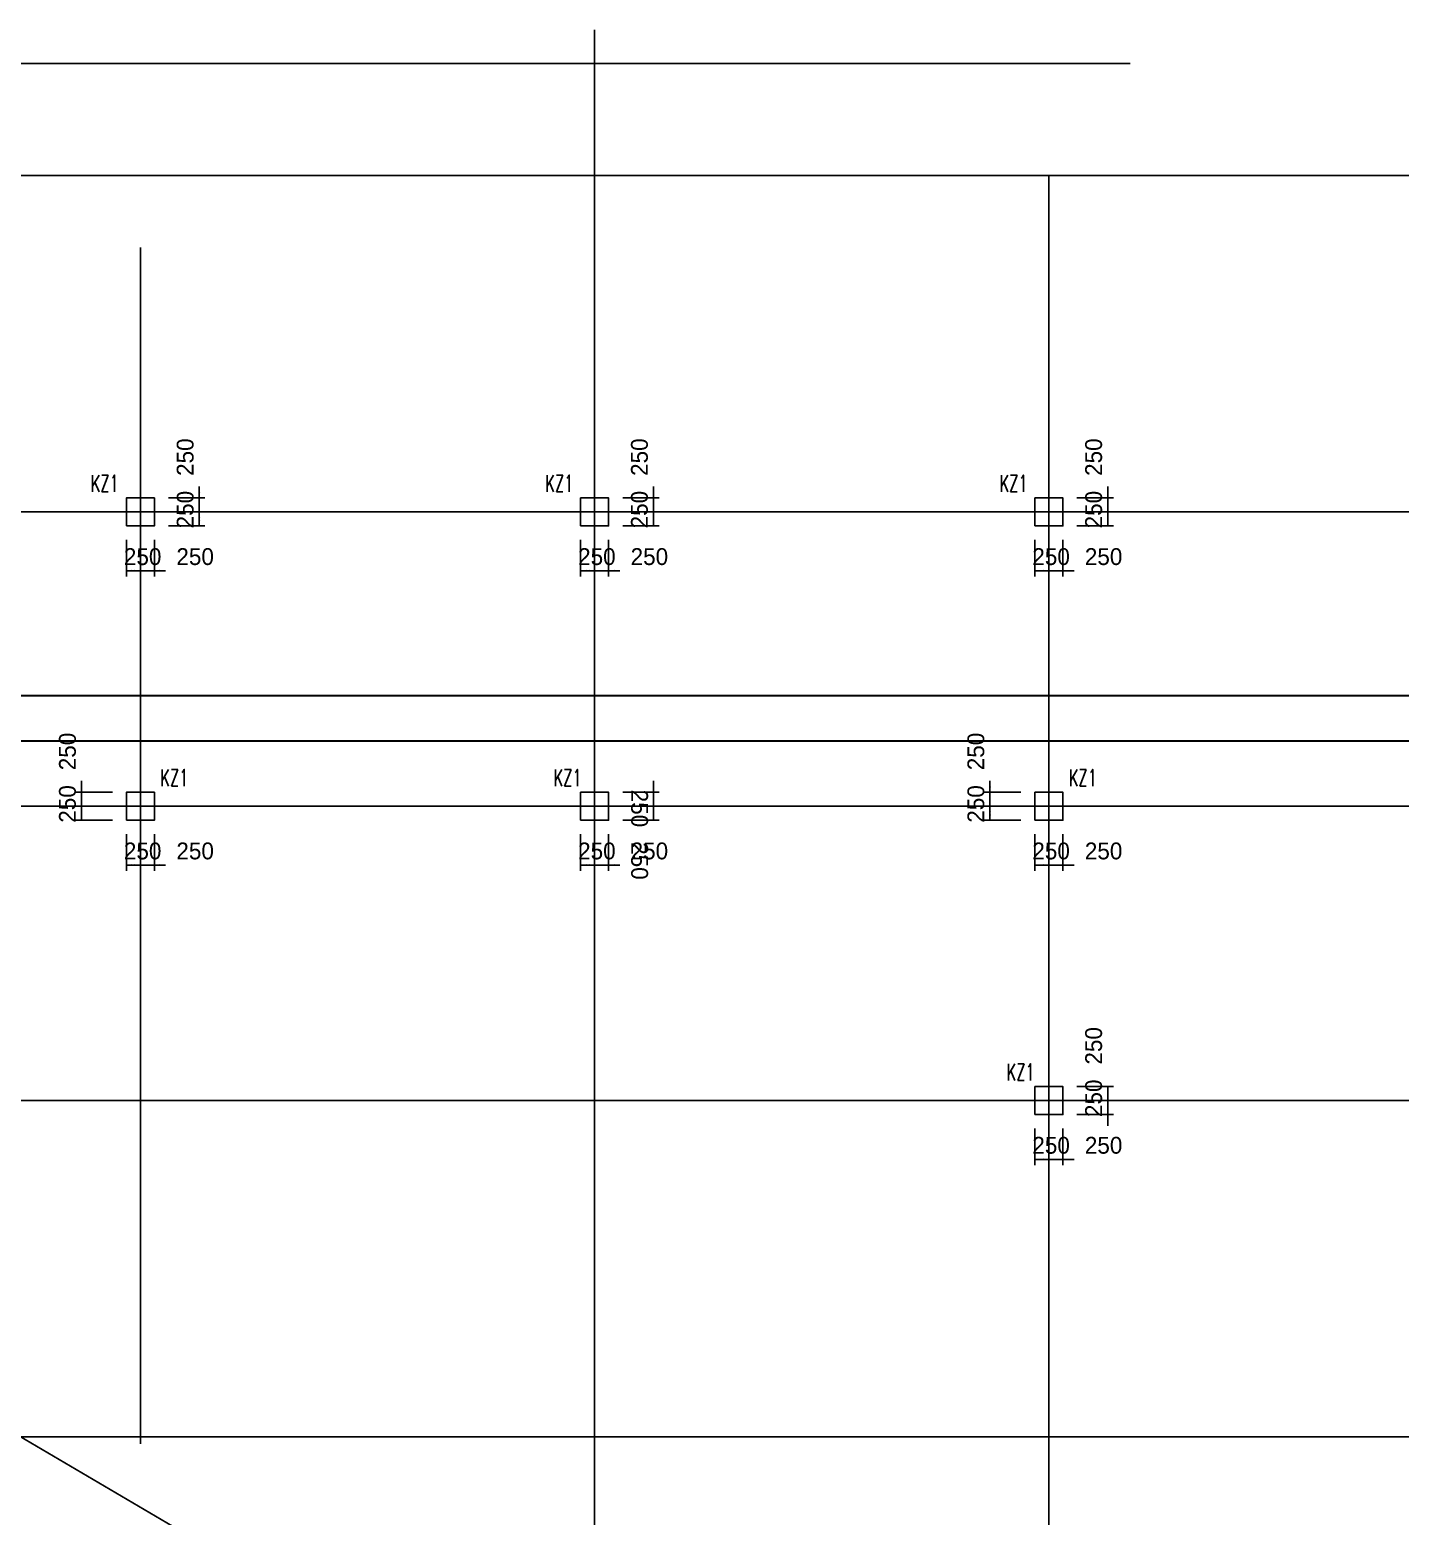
# Model space of a CAD drawing. Extents: x 387171 to 699106, y 11966 to 245688.
# Drawn here: x 498384 to 522824, y 189173 to 215688 of the extents above; entities that cross this region are included whole.
import ezdxf

# ---------------------------------------------------------------- set-up
doc = ezdxf.new("R2010")
doc.units = 0
doc.header["$LTSCALE"] = 100
doc.header["$MEASUREMENT"] = 0
for name, color, linetype in [('COLU', 7, 'Continuous'), ('DIM', 3, 'Continuous'), ('DOTE', 253, 'Continuous'), ('NUM', 7, 'Continuous')]:
    doc.layers.add(name, color=color, linetype=linetype)
doc.styles.add('hztxt', font='hztxt')
doc.styles.get("Standard").update_dxf_attribs({"font": 'standard'})
doc.dimstyles.get("Standard").update_dxf_attribs({"dimtxt": 300, "dimasz": 100, "dimexe": 100, "dimexo": 250, "dimgap": 100, "dimtad": 0, "dimtoh": 1, "dimdec": 0, "dimdsep": 46, "dimcen": 0.09, "dimclrt": 7, "dimadec": 0, "dimazin": 0, "dimtfac": 1, "dimtdec": 4, "dimtofl": 0, "dimtmove": 0, "dimatfit": 3, "dimfxl": 1, "dimtolj": 1, "dimtzin": 0, "dimarcsym": 0})

# ---------------------------------------------------------------- blocks, each defined once
blk = doc.blocks.new('*D181')
at = {"layer": 'DIM', "color": 0, "linetype": 'ByBlock', "lineweight": -2}
for p, q in [((516308, 196088), (516308, 195438)), ((516558, 196088), (516558, 195438)), ((516308, 195538), (516558, 195538))]:
    blk.add_line(p, q, dxfattribs=at)
for points in [[(516308, 195538), (516408, 195555), (516408, 195521)], [(516558, 195538), (516458, 195521), (516458, 195555)]]:
    blk.add_solid(points, dxfattribs=at)
at = {"layer": 'DIM', "color": 7, "linetype": 'Continuous', "lineweight": -2, "insert": (516598, 195788), "char_height": 300, "width": 566.67, "attachment_point": 5, "style": 'hztxt'}
blk.add_mtext('250', dxfattribs=at)
blk = doc.blocks.new('*D139')
at = {"layer": 'DIM', "color": 0, "linetype": 'ByBlock', "lineweight": -2}
for p, q in [((516558, 196088), (516558, 195438)), ((516808, 196088), (516808, 195438)), ((516358, 195538), (517008, 195538))]:
    blk.add_line(p, q, dxfattribs=at)
for points in [[(516558, 195538), (516458, 195521), (516458, 195555)], [(516808, 195538), (516908, 195555), (516908, 195521)]]:
    blk.add_solid(points, dxfattribs=at)
at = {"layer": 'DIM', "color": 7, "linetype": 'Continuous', "lineweight": -2, "insert": (517534, 195788), "char_height": 300, "width": 566.67, "attachment_point": 5, "style": 'hztxt'}
blk.add_mtext('250', dxfattribs=at)
blk = doc.blocks.new('*D2710')
at = {"layer": 'DIM', "color": 0, "linetype": 'ByBlock', "lineweight": -2}
for p, q in [((517608, 196138), (517608, 196788)), ((517058, 196588), (517708, 196588)), ((517058, 196338), (517708, 196338))]:
    blk.add_line(p, q, dxfattribs=at)
for points in [[(517608, 196588), (517591, 196688), (517625, 196688)], [(517608, 196338), (517625, 196238), (517591, 196238)]]:
    blk.add_solid(points, dxfattribs=at)
at = {"layer": 'DIM', "color": 7, "linetype": 'Continuous', "lineweight": -2, "insert": (517358, 196628), "char_height": 300, "width": 566.67, "attachment_point": 5, "rotation": 90, "style": 'hztxt'}
blk.add_mtext('250', dxfattribs=at)
blk = doc.blocks.new('*D2315')
at = {"layer": 'DIM', "color": 0, "linetype": 'ByBlock', "lineweight": -2}
for p, q in [((517058, 196838), (517708, 196838)), ((517608, 196588), (517608, 196838)), ((517058, 196588), (517708, 196588))]:
    blk.add_line(p, q, dxfattribs=at)
for points in [[(517608, 196838), (517625, 196738), (517591, 196738)], [(517608, 196588), (517591, 196688), (517625, 196688)]]:
    blk.add_solid(points, dxfattribs=at)
at = {"layer": 'DIM', "color": 7, "linetype": 'Continuous', "lineweight": -2, "insert": (517358, 197564), "char_height": 300, "width": 566.67, "attachment_point": 5, "rotation": 90, "style": 'hztxt'}
blk.add_mtext('250', dxfattribs=at)
blk = doc.blocks.new('*D1113')
at = {"layer": 'DIM', "color": 0, "linetype": 'ByBlock', "lineweight": -2}
for p, q in [((499858, 202088), (499208, 202088)), ((499308, 202288), (499308, 201638)), ((499858, 201838), (499208, 201838))]:
    blk.add_line(p, q, dxfattribs=at)
for points in [[(499308, 202088), (499291, 202188), (499325, 202188)], [(499308, 201838), (499325, 201738), (499291, 201738)]]:
    blk.add_solid(points, dxfattribs=at)
at = {"layer": 'DIM', "color": 7, "linetype": 'Continuous', "lineweight": -2, "insert": (499058, 202814), "char_height": 300, "width": 566.67, "attachment_point": 5, "rotation": 90, "style": 'hztxt'}
blk.add_mtext('250', dxfattribs=at)
blk = doc.blocks.new('*D1085')
at = {"layer": 'DIM', "color": 0, "linetype": 'ByBlock', "lineweight": -2}
for p, q in [((499858, 201838), (499208, 201838)), ((499308, 201838), (499308, 201588)), ((499858, 201588), (499208, 201588))]:
    blk.add_line(p, q, dxfattribs=at)
for points in [[(499308, 201838), (499325, 201738), (499291, 201738)], [(499308, 201588), (499291, 201688), (499325, 201688)]]:
    blk.add_solid(points, dxfattribs=at)
at = {"layer": 'DIM', "color": 7, "linetype": 'Continuous', "lineweight": -2, "insert": (499058, 201878), "char_height": 300, "width": 566.67, "attachment_point": 5, "rotation": 90, "style": 'hztxt'}
blk.add_mtext('250', dxfattribs=at)
blk = doc.blocks.new('*D623')
at = {"layer": 'DIM', "color": 0, "linetype": 'ByBlock', "lineweight": -2}
for p, q in [((500108, 201338), (500108, 200688)), ((500358, 201338), (500358, 200688)), ((500108, 200788), (500358, 200788))]:
    blk.add_line(p, q, dxfattribs=at)
for points in [[(500108, 200788), (500208, 200805), (500208, 200771)], [(500358, 200788), (500258, 200771), (500258, 200805)]]:
    blk.add_solid(points, dxfattribs=at)
at = {"layer": 'DIM', "color": 7, "linetype": 'Continuous', "lineweight": -2, "insert": (500398, 201038), "char_height": 300, "width": 566.67, "attachment_point": 5, "style": 'hztxt'}
blk.add_mtext('250', dxfattribs=at)
blk = doc.blocks.new('*D223')
at = {"layer": 'DIM', "color": 0, "linetype": 'ByBlock', "lineweight": -2}
for p, q in [((500358, 201338), (500358, 200688)), ((500608, 201338), (500608, 200688)), ((500158, 200788), (500808, 200788))]:
    blk.add_line(p, q, dxfattribs=at)
for points in [[(500358, 200788), (500258, 200771), (500258, 200805)], [(500608, 200788), (500708, 200805), (500708, 200771)]]:
    blk.add_solid(points, dxfattribs=at)
at = {"layer": 'DIM', "color": 7, "linetype": 'Continuous', "lineweight": -2, "insert": (501334, 201038), "char_height": 300, "width": 566.67, "attachment_point": 5, "style": 'hztxt'}
blk.add_mtext('250', dxfattribs=at)
blk = doc.blocks.new('*D142')
at = {"layer": 'DIM', "color": 0, "linetype": 'ByBlock', "lineweight": -2}
for p, q in [((508208, 201338), (508208, 200688)), ((508458, 201338), (508458, 200688)), ((508208, 200788), (508458, 200788))]:
    blk.add_line(p, q, dxfattribs=at)
for points in [[(508208, 200788), (508308, 200805), (508308, 200771)], [(508458, 200788), (508358, 200771), (508358, 200805)]]:
    blk.add_solid(points, dxfattribs=at)
at = {"layer": 'DIM', "color": 7, "linetype": 'Continuous', "lineweight": -2, "insert": (508498, 201038), "char_height": 300, "width": 566.67, "attachment_point": 5, "style": 'hztxt'}
blk.add_mtext('250', dxfattribs=at)
blk = doc.blocks.new('*D2738')
at = {"layer": 'DIM', "color": 0, "linetype": 'ByBlock', "lineweight": -2}
for p, q in [((508458, 201338), (508458, 200688)), ((508708, 201338), (508708, 200688)), ((508258, 200788), (508908, 200788))]:
    blk.add_line(p, q, dxfattribs=at)
for points in [[(508458, 200788), (508358, 200771), (508358, 200805)], [(508708, 200788), (508808, 200805), (508808, 200771)]]:
    blk.add_solid(points, dxfattribs=at)
at = {"layer": 'DIM', "color": 7, "linetype": 'Continuous', "lineweight": -2, "insert": (509434, 201038), "char_height": 300, "width": 566.67, "attachment_point": 5, "style": 'hztxt'}
blk.add_mtext('250', dxfattribs=at)
blk = doc.blocks.new('*D2299')
at = {"layer": 'DIM', "color": 0, "linetype": 'ByBlock', "lineweight": -2}
for p, q in [((508958, 201838), (509608, 201838)), ((509508, 201588), (509508, 201838)), ((508958, 201588), (509608, 201588))]:
    blk.add_line(p, q, dxfattribs=at)
for points in [[(509508, 201838), (509525, 201738), (509491, 201738)], [(509508, 201588), (509491, 201688), (509525, 201688)]]:
    blk.add_solid(points, dxfattribs=at)
at = {"layer": 'DIM', "color": 7, "linetype": 'Continuous', "lineweight": -2, "insert": (509258, 200862), "char_height": 300, "width": 566.67, "attachment_point": 5, "rotation": 270, "style": 'hztxt'}
blk.add_mtext('250', dxfattribs=at)
blk = doc.blocks.new('*D2264')
at = {"layer": 'DIM', "color": 0, "linetype": 'ByBlock', "lineweight": -2}
for p, q in [((508958, 202088), (509608, 202088)), ((509508, 201638), (509508, 202288)), ((508958, 201838), (509608, 201838))]:
    blk.add_line(p, q, dxfattribs=at)
for points in [[(509508, 202088), (509491, 202188), (509525, 202188)], [(509508, 201838), (509525, 201738), (509491, 201738)]]:
    blk.add_solid(points, dxfattribs=at)
at = {"layer": 'DIM', "color": 7, "linetype": 'Continuous', "lineweight": -2, "insert": (509258, 201798), "char_height": 300, "width": 566.67, "attachment_point": 5, "rotation": 270, "style": 'hztxt'}
blk.add_mtext('250', dxfattribs=at)
blk = doc.blocks.new('*D1782')
at = {"layer": 'DIM', "color": 0, "linetype": 'ByBlock', "lineweight": -2}
for p, q in [((516058, 202088), (515408, 202088)), ((515508, 202288), (515508, 201638)), ((516058, 201838), (515408, 201838))]:
    blk.add_line(p, q, dxfattribs=at)
for points in [[(515508, 202088), (515491, 202188), (515525, 202188)], [(515508, 201838), (515525, 201738), (515491, 201738)]]:
    blk.add_solid(points, dxfattribs=at)
at = {"layer": 'DIM', "color": 7, "linetype": 'Continuous', "lineweight": -2, "insert": (515258, 202814), "char_height": 300, "width": 566.67, "attachment_point": 5, "rotation": 90, "style": 'hztxt'}
blk.add_mtext('250', dxfattribs=at)
blk = doc.blocks.new('*D1379')
at = {"layer": 'DIM', "color": 0, "linetype": 'ByBlock', "lineweight": -2}
for p, q in [((516058, 201838), (515408, 201838)), ((515508, 201838), (515508, 201588)), ((516058, 201588), (515408, 201588))]:
    blk.add_line(p, q, dxfattribs=at)
for points in [[(515508, 201838), (515525, 201738), (515491, 201738)], [(515508, 201588), (515491, 201688), (515525, 201688)]]:
    blk.add_solid(points, dxfattribs=at)
at = {"layer": 'DIM', "color": 7, "linetype": 'Continuous', "lineweight": -2, "insert": (515258, 201878), "char_height": 300, "width": 566.67, "attachment_point": 5, "rotation": 90, "style": 'hztxt'}
blk.add_mtext('250', dxfattribs=at)
blk = doc.blocks.new('*D1297')
at = {"layer": 'DIM', "color": 0, "linetype": 'ByBlock', "lineweight": -2}
for p, q in [((516308, 201338), (516308, 200688)), ((516558, 201338), (516558, 200688)), ((516308, 200788), (516558, 200788))]:
    blk.add_line(p, q, dxfattribs=at)
for points in [[(516308, 200788), (516408, 200805), (516408, 200771)], [(516558, 200788), (516458, 200771), (516458, 200805)]]:
    blk.add_solid(points, dxfattribs=at)
at = {"layer": 'DIM', "color": 7, "linetype": 'Continuous', "lineweight": -2, "insert": (516598, 201038), "char_height": 300, "width": 566.67, "attachment_point": 5, "style": 'hztxt'}
blk.add_mtext('250', dxfattribs=at)
blk = doc.blocks.new('*D870')
at = {"layer": 'DIM', "color": 0, "linetype": 'ByBlock', "lineweight": -2}
for p, q in [((516558, 201338), (516558, 200688)), ((516808, 201338), (516808, 200688)), ((516358, 200788), (517008, 200788))]:
    blk.add_line(p, q, dxfattribs=at)
for points in [[(516558, 200788), (516458, 200771), (516458, 200805)], [(516808, 200788), (516908, 200805), (516908, 200771)]]:
    blk.add_solid(points, dxfattribs=at)
at = {"layer": 'DIM', "color": 7, "linetype": 'Continuous', "lineweight": -2, "insert": (517534, 201038), "char_height": 300, "width": 566.67, "attachment_point": 5, "style": 'hztxt'}
blk.add_mtext('250', dxfattribs=at)
blk = doc.blocks.new('*D2706')
at = {"layer": 'DIM', "color": 0, "linetype": 'ByBlock', "lineweight": -2}
for p, q in [((500108, 206588), (500108, 205938)), ((500358, 206588), (500358, 205938)), ((500108, 206038), (500358, 206038))]:
    blk.add_line(p, q, dxfattribs=at)
for points in [[(500108, 206038), (500208, 206055), (500208, 206021)], [(500358, 206038), (500258, 206021), (500258, 206055)]]:
    blk.add_solid(points, dxfattribs=at)
at = {"layer": 'DIM', "color": 7, "linetype": 'Continuous', "lineweight": -2, "insert": (500398, 206288), "char_height": 300, "width": 566.67, "attachment_point": 5, "style": 'hztxt'}
blk.add_mtext('250', dxfattribs=at)
blk = doc.blocks.new('*D923')
at = {"layer": 'DIM', "color": 0, "linetype": 'ByBlock', "lineweight": -2}
for p, q in [((500358, 206588), (500358, 205938)), ((500608, 206588), (500608, 205938)), ((500158, 206038), (500808, 206038))]:
    blk.add_line(p, q, dxfattribs=at)
for points in [[(500358, 206038), (500258, 206021), (500258, 206055)], [(500608, 206038), (500708, 206055), (500708, 206021)]]:
    blk.add_solid(points, dxfattribs=at)
at = {"layer": 'DIM', "color": 7, "linetype": 'Continuous', "lineweight": -2, "insert": (501334, 206288), "char_height": 300, "width": 566.67, "attachment_point": 5, "style": 'hztxt'}
blk.add_mtext('250', dxfattribs=at)
blk = doc.blocks.new('*D524')
at = {"layer": 'DIM', "color": 0, "linetype": 'ByBlock', "lineweight": -2}
for p, q in [((500858, 207088), (501508, 207088)), ((501408, 206838), (501408, 207088)), ((500858, 206838), (501508, 206838))]:
    blk.add_line(p, q, dxfattribs=at)
for points in [[(501408, 207088), (501425, 206988), (501391, 206988)], [(501408, 206838), (501391, 206938), (501425, 206938)]]:
    blk.add_solid(points, dxfattribs=at)
at = {"layer": 'DIM', "color": 7, "linetype": 'Continuous', "lineweight": -2, "insert": (501158, 207128), "char_height": 300, "width": 566.67, "attachment_point": 5, "rotation": 90, "style": 'hztxt'}
blk.add_mtext('250', dxfattribs=at)
blk = doc.blocks.new('*D71')
at = {"layer": 'DIM', "color": 0, "linetype": 'ByBlock', "lineweight": -2}
for p, q in [((501408, 206888), (501408, 207538)), ((500858, 207338), (501508, 207338)), ((500858, 207088), (501508, 207088))]:
    blk.add_line(p, q, dxfattribs=at)
for points in [[(501408, 207338), (501391, 207438), (501425, 207438)], [(501408, 207088), (501425, 206988), (501391, 206988)]]:
    blk.add_solid(points, dxfattribs=at)
at = {"layer": 'DIM', "color": 7, "linetype": 'Continuous', "lineweight": -2, "insert": (501158, 208064), "char_height": 300, "width": 566.67, "attachment_point": 5, "rotation": 90, "style": 'hztxt'}
blk.add_mtext('250', dxfattribs=at)
blk = doc.blocks.new('*D30')
at = {"layer": 'DIM', "color": 0, "linetype": 'ByBlock', "lineweight": -2}
for p, q in [((508208, 206588), (508208, 205938)), ((508458, 206588), (508458, 205938)), ((508208, 206038), (508458, 206038))]:
    blk.add_line(p, q, dxfattribs=at)
for points in [[(508208, 206038), (508308, 206055), (508308, 206021)], [(508458, 206038), (508358, 206021), (508358, 206055)]]:
    blk.add_solid(points, dxfattribs=at)
at = {"layer": 'DIM', "color": 7, "linetype": 'Continuous', "lineweight": -2, "insert": (508498, 206288), "char_height": 300, "width": 566.67, "attachment_point": 5, "style": 'hztxt'}
blk.add_mtext('250', dxfattribs=at)
blk = doc.blocks.new('*D2591')
at = {"layer": 'DIM', "color": 0, "linetype": 'ByBlock', "lineweight": -2}
for p, q in [((508458, 206588), (508458, 205938)), ((508708, 206588), (508708, 205938)), ((508258, 206038), (508908, 206038))]:
    blk.add_line(p, q, dxfattribs=at)
for points in [[(508458, 206038), (508358, 206021), (508358, 206055)], [(508708, 206038), (508808, 206055), (508808, 206021)]]:
    blk.add_solid(points, dxfattribs=at)
at = {"layer": 'DIM', "color": 7, "linetype": 'Continuous', "lineweight": -2, "insert": (509434, 206288), "char_height": 300, "width": 566.67, "attachment_point": 5, "style": 'hztxt'}
blk.add_mtext('250', dxfattribs=at)
blk = doc.blocks.new('*D2183')
at = {"layer": 'DIM', "color": 0, "linetype": 'ByBlock', "lineweight": -2}
for p, q in [((508958, 207088), (509608, 207088)), ((509508, 206838), (509508, 207088)), ((508958, 206838), (509608, 206838))]:
    blk.add_line(p, q, dxfattribs=at)
for points in [[(509508, 207088), (509525, 206988), (509491, 206988)], [(509508, 206838), (509491, 206938), (509525, 206938)]]:
    blk.add_solid(points, dxfattribs=at)
at = {"layer": 'DIM', "color": 7, "linetype": 'Continuous', "lineweight": -2, "insert": (509258, 207128), "char_height": 300, "width": 566.67, "attachment_point": 5, "rotation": 90, "style": 'hztxt'}
blk.add_mtext('250', dxfattribs=at)
blk = doc.blocks.new('*D2084')
at = {"layer": 'DIM', "color": 0, "linetype": 'ByBlock', "lineweight": -2}
for p, q in [((509508, 206888), (509508, 207538)), ((508958, 207338), (509608, 207338)), ((508958, 207088), (509608, 207088))]:
    blk.add_line(p, q, dxfattribs=at)
for points in [[(509508, 207338), (509491, 207438), (509525, 207438)], [(509508, 207088), (509525, 206988), (509491, 206988)]]:
    blk.add_solid(points, dxfattribs=at)
at = {"layer": 'DIM', "color": 7, "linetype": 'Continuous', "lineweight": -2, "insert": (509258, 208064), "char_height": 300, "width": 566.67, "attachment_point": 5, "rotation": 90, "style": 'hztxt'}
blk.add_mtext('250', dxfattribs=at)
blk = doc.blocks.new('*D1674')
at = {"layer": 'DIM', "color": 0, "linetype": 'ByBlock', "lineweight": -2}
for p, q in [((516308, 206588), (516308, 205938)), ((516558, 206588), (516558, 205938)), ((516308, 206038), (516558, 206038))]:
    blk.add_line(p, q, dxfattribs=at)
for points in [[(516308, 206038), (516408, 206055), (516408, 206021)], [(516558, 206038), (516458, 206021), (516458, 206055)]]:
    blk.add_solid(points, dxfattribs=at)
at = {"layer": 'DIM', "color": 7, "linetype": 'Continuous', "lineweight": -2, "insert": (516598, 206288), "char_height": 300, "width": 566.67, "attachment_point": 5, "style": 'hztxt'}
blk.add_mtext('250', dxfattribs=at)
blk = doc.blocks.new('*D1210')
at = {"layer": 'DIM', "color": 0, "linetype": 'ByBlock', "lineweight": -2}
for p, q in [((516558, 206588), (516558, 205938)), ((516808, 206588), (516808, 205938)), ((516358, 206038), (517008, 206038))]:
    blk.add_line(p, q, dxfattribs=at)
for points in [[(516558, 206038), (516458, 206021), (516458, 206055)], [(516808, 206038), (516908, 206055), (516908, 206021)]]:
    blk.add_solid(points, dxfattribs=at)
at = {"layer": 'DIM', "color": 7, "linetype": 'Continuous', "lineweight": -2, "insert": (517534, 206288), "char_height": 300, "width": 566.67, "attachment_point": 5, "style": 'hztxt'}
blk.add_mtext('250', dxfattribs=at)
blk = doc.blocks.new('*D1170')
at = {"layer": 'DIM', "color": 0, "linetype": 'ByBlock', "lineweight": -2}
for p, q in [((517058, 207088), (517708, 207088)), ((517608, 206838), (517608, 207088)), ((517058, 206838), (517708, 206838))]:
    blk.add_line(p, q, dxfattribs=at)
for points in [[(517608, 207088), (517625, 206988), (517591, 206988)], [(517608, 206838), (517591, 206938), (517625, 206938)]]:
    blk.add_solid(points, dxfattribs=at)
at = {"layer": 'DIM', "color": 7, "linetype": 'Continuous', "lineweight": -2, "insert": (517358, 207128), "char_height": 300, "width": 566.67, "attachment_point": 5, "rotation": 90, "style": 'hztxt'}
blk.add_mtext('250', dxfattribs=at)
blk = doc.blocks.new('*D701')
at = {"layer": 'DIM', "color": 0, "linetype": 'ByBlock', "lineweight": -2}
for p, q in [((517608, 206888), (517608, 207538)), ((517058, 207338), (517708, 207338)), ((517058, 207088), (517708, 207088))]:
    blk.add_line(p, q, dxfattribs=at)
for points in [[(517608, 207338), (517591, 207438), (517625, 207438)], [(517608, 207088), (517625, 206988), (517591, 206988)]]:
    blk.add_solid(points, dxfattribs=at)
at = {"layer": 'DIM', "color": 7, "linetype": 'Continuous', "lineweight": -2, "insert": (517358, 208064), "char_height": 300, "width": 566.67, "attachment_point": 5, "rotation": 90, "style": 'hztxt'}
blk.add_mtext('250', dxfattribs=at)
blk = doc.blocks.new('后浇带现场')
at = {"color": 6, "lineweight": 30}
blk.add_lwpolyline([(660511, 730049), (710056, 730049), (710057, 730849), (660479, 730849)], dxfattribs=at)

msp = doc.modelspace()

# ---------------------------------------------------------------- linework, layer by layer
at = {"layer": 'COLU'}
for points in [[(500108.1, 206837.9), (500608.1, 206837.9), (500608.1, 207337.9), (500108.1, 207337.9)], [(508208.1, 206837.9), (508708.1, 206837.9), (508708.1, 207337.9), (508208.1, 207337.9)], [(516308.1, 206837.9), (516808.1, 206837.9), (516808.1, 207337.9), (516308.1, 207337.9)], [(500108.1, 201587.9), (500608.1, 201587.9), (500608.1, 202087.9), (500108.1, 202087.9)], [(508208.1, 201587.9), (508708.1, 201587.9), (508708.1, 202087.9), (508208.1, 202087.9)], [(516308.1, 201587.9), (516808.1, 201587.9), (516808.1, 202087.9), (516308.1, 202087.9)], [(516308.1, 196337.9), (516808.1, 196337.9), (516808.1, 196837.9), (516308.1, 196837.9)]]:
    msp.add_lwpolyline(points, close=True, dxfattribs=at)
at = {"layer": 'DOTE'}
for p, q in [((508458.1, 215687.9), (508458.1, 185087.9)), ((487407, 215087.9), (518008.1, 215087.9)), ((488717.2, 213087.9), (664518.6, 213087.9)), ((516558.1, 213087.9), (516558.1, 185087.9)), ((500358.1, 190467.3), (500358.1, 211806.5)), ((488958, 207087.9), (664518.6, 207087.9)), ((489178.8, 201837.9), (546133.1, 201837.9)), ((489379.5, 196587.9), (534043.3, 196587.9)), ((490960.9, 194859.3), (536912.8, 167840.5)), ((534043.3, 190587.9), (489620.4, 190587.9))]:
    msp.add_line(p, q, dxfattribs=at)

# ---------------------------------------------------------------- block references
at = {"color": 3, "lineweight": 30}
msp.add_blockref('后浇带现场', (-182998.7, -527042.1), dxfattribs=at)

# ---------------------------------------------------------------- texts
at = {"layer": 'NUM', "color": 200, "width": 0.7}
for p in [(499472.2, 207444), (507578.7, 207444), (515678.7, 207444), (500714.1, 202194), (507725.2, 202194), (516914.1, 202194), (515805.2, 196944)]:
    msp.add_text('KZ1', height=300, dxfattribs=at).set_placement(p)

# ---------------------------------------------------------------- dimensions: what is measured, and where the dimension line sits
at = {"layer": 'DIM', "color": 200}
for p1, p2, picture, middle in [((500608.1, 207087.9), (500608.1, 207337.9), '*D71', (501158.1, 207556)), ((508708.1, 207087.9), (508708.1, 207337.9), '*D2084', (509258.1, 207556)), ((516808.1, 207087.9), (516808.1, 207337.9), '*D701', (517358.1, 207556)), ((500608.1, 206837.9), (500608.1, 207087.9), '*D524', (501158.1, 206619.9)), ((508708.1, 206837.9), (508708.1, 207087.9), '*D2183', (509258.1, 206619.9)), ((516808.1, 206837.9), (516808.1, 207087.9), '*D1170', (517358.1, 206619.9)), ((500108.1, 206837.9), (500358.1, 206837.9), '*D2706', (499890, 206287.9)), ((500358.1, 206837.9), (500608.1, 206837.9), '*D923', (500826.1, 206287.9)), ((508208.1, 206837.9), (508458.1, 206837.9), '*D30', (507990, 206287.9)), ((508458.1, 206837.9), (508708.1, 206837.9), '*D2591', (508926.1, 206287.9)), ((516308.1, 206837.9), (516558.1, 206837.9), '*D1674', (516090, 206287.9)), ((516558.1, 206837.9), (516808.1, 206837.9), '*D1210', (517026.1, 206287.9)), ((500108.1, 202087.9), (500108.1, 201837.9), '*D1113', (499058.1, 202306)), ((516308.1, 202087.9), (516308.1, 201837.9), '*D1782', (515258.1, 202306)), ((500108.1, 201837.9), (500108.1, 201587.9), '*D1085', (499058.1, 201369.9)), ((508708.1, 201837.9), (508708.1, 202087.9), '*D2264', (509258.1, 202306)), ((516308.1, 201837.9), (516308.1, 201587.9), '*D1379', (515258.1, 201369.9)), ((508708.1, 201587.9), (508708.1, 201837.9), '*D2299', (509258.1, 201369.9)), ((500108.1, 201587.9), (500358.1, 201587.9), '*D623', (499890, 201037.9)), ((500358.1, 201587.9), (500608.1, 201587.9), '*D223', (500826.1, 201037.9)), ((508208.1, 201587.9), (508458.1, 201587.9), '*D142', (507990, 201037.9)), ((508458.1, 201587.9), (508708.1, 201587.9), '*D2738', (508926.1, 201037.9)), ((516308.1, 201587.9), (516558.1, 201587.9), '*D1297', (516090, 201037.9)), ((516558.1, 201587.9), (516808.1, 201587.9), '*D870', (517026.1, 201037.9)), ((516808.1, 196587.9), (516808.1, 196837.9), '*D2315', (517358.1, 197056)), ((516808.1, 196337.9), (516808.1, 196587.9), '*D2710', (517358.1, 196119.9)), ((516308.1, 196337.9), (516558.1, 196337.9), '*D181', (516090, 195787.9)), ((516558.1, 196337.9), (516808.1, 196337.9), '*D139', (517026.1, 195787.9))]:
    dim = msp.add_aligned_dim(p1=p1, p2=p2, distance=-800, dimstyle='Standard', dxfattribs=at)
    dim.commit()
    dim.dimension.update_dxf_attribs({"geometry": picture, "text_midpoint": middle})

doc.saveas('drawing.dxf')
